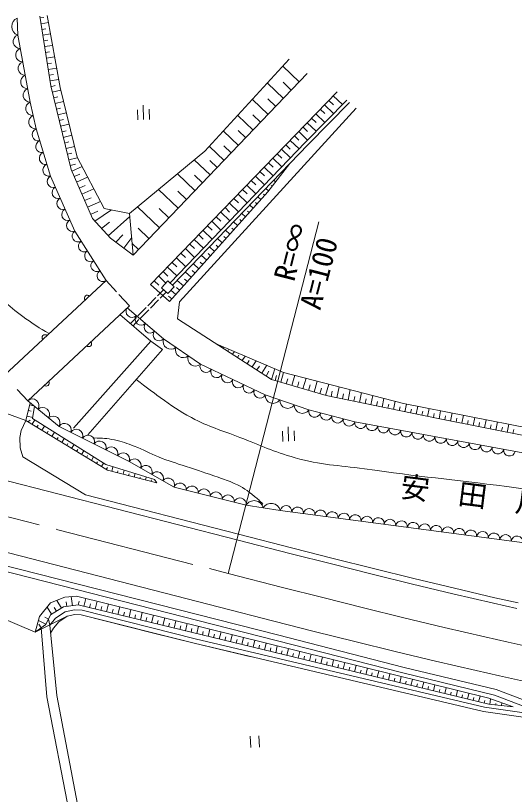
# Model space of a CAD drawing. Units: millimetres, scale not verified. Extents: x 40000 to 680000, y 20000 to 380000.
# Drawn here: x 281170 to 324162, y 247646 to 314830 of the extents above; entities that cross this region are included whole.
import ezdxf
from ezdxf.enums import TextEntityAlignment as Align

# ---------------------------------------------------------------- set-up
doc = ezdxf.new("R2010")
doc.units = ezdxf.units.MM
doc.header["$LTSCALE"] = 1000
doc.linetypes.add('CHAIN', pattern=[18.5, 12, -1.5, 3.5, -1.5])
for name, color, linetype, lineweight in [('M-BGD', 7, 'Continuous', 13), ('M-BMK', 2, 'CHAIN', 13), ('M-BMK-OTRS', 5, 'Continuous', 13), ('M-STR-STRC', 7, 'Continuous', 13)]:
    doc.layers.add(name, color=color, linetype=linetype, lineweight=lineweight)
doc.styles.add('ＭＳ ゴシック', font='')
doc.styles.get('ＭＳ ゴシック').set_extended_font_data('MS Gothic')

msp = doc.modelspace()

# ---------------------------------------------------------------- linework, layer by layer
at = {"layer": 'M-BGD'}
for p, q in [((283264, 314778), (284193, 308772)), ((283288, 314623), (283611, 314673)), ((285010, 308620), (283903, 314830)), ((283365, 314129), (284010, 314229)), ((283441, 313635), (283775, 313687)), ((283517, 313141), (284186, 313244)), ((283594, 312647), (283939, 312700)), ((283670, 312153), (284361, 312259)), ((283746, 311658), (284103, 311714)), ((283823, 311164), (284537, 311275)), ((304750, 311067), (297492, 303133)), ((283899, 310670), (284267, 310727)), ((305611, 309104), (304195, 310461)), ((283976, 310176), (284712, 310290)), ((284052, 309682), (284432, 309741)), ((291312, 294176), (306303, 309826)), ((284128, 309188), (284888, 309305)), ((304933, 308396), (304225, 309074)), ((284193, 308772), (285956, 301550)), ((284211, 308695), (284579, 308785)), ((284330, 308209), (285066, 308389)), ((286468, 302604), (285010, 308620)), ((304255, 307688), (302872, 309014)), ((284448, 307724), (284816, 307813)), ((308891, 308254), (292810, 291629)), ((308555, 307907), (309337, 307151)), ((284567, 307238), (285301, 307417)), ((292207, 305854), (292165, 307103)), ((302930, 306305), (301578, 307600)), ((303592, 306997), (302901, 307659)), ((306166, 303910), (309713, 307535)), ((306381, 303701), (309939, 307338)), ((307804, 307130), (308581, 306378)), ((308180, 307518), (308568, 307143)), ((284686, 306752), (285052, 306841)), ((284804, 306266), (285537, 306445)), ((291708, 305837), (291678, 306711)), ((292707, 305871), (292677, 306745)), ((295297, 290128), (310512, 306836)), ((307430, 306744), (307816, 306370)), ((284923, 305781), (285288, 305870)), ((301635, 304953), (300314, 306218)), ((302282, 305629), (301606, 306276)), ((306685, 305973), (307069, 305601)), ((307056, 306357), (307829, 305610)), ((285041, 305295), (285773, 305473)), ((305944, 305207), (306326, 304837)), ((306313, 305589), (307081, 304846)), ((285160, 304809), (285525, 304898)), ((285279, 304323), (286008, 304501)), ((300370, 303632), (299079, 304869)), ((301002, 304293), (300342, 304925)), ((305204, 304443), (305587, 304073)), ((305574, 304825), (306338, 304086)), ((285397, 303838), (285761, 303927)), ((294486, 291772), (306166, 303910)), ((294703, 291564), (306381, 303701)), ((304464, 303677), (304847, 303306)), ((304835, 304060), (305599, 303321)), ((285516, 303352), (286244, 303530)), ((297492, 303133), (290985, 297759)), ((299134, 302342), (297873, 303550)), ((299752, 302987), (299106, 303605)), ((304093, 303294), (304860, 302552)), ((285634, 302866), (286003, 302956)), ((285753, 302380), (286491, 302561)), ((288804, 298190), (286468, 302604)), ((297926, 301081), (296574, 302375)), ((303350, 302525), (304118, 301782)), ((303721, 302910), (304106, 302538)), ((285871, 301895), (286338, 302009)), ((286013, 301417), (286894, 301800)), ((298530, 301711), (297899, 302315)), ((302604, 301755), (303375, 301009)), ((302903, 299630), (304816, 302075)), ((302977, 302140), (303362, 301767)), ((285956, 301550), (287788, 297336)), ((286221, 300940), (286697, 301147)), ((296631, 299729), (295121, 301175)), ((297278, 300405), (296603, 301052)), ((302231, 301368), (302617, 300995)), ((304200, 301287), (304119, 301350)), ((286428, 300463), (287381, 300878)), ((301482, 300595), (301870, 300220)), ((301857, 300982), (302630, 300235)), ((303584, 300500), (303422, 300626)), ((303892, 300893), (303852, 300925)), ((286653, 299947), (287169, 300172)), ((286877, 299431), (287910, 299880)), ((295185, 298219), (293498, 299835)), ((295908, 298974), (295153, 299697)), ((300732, 299819), (301120, 299443)), ((301108, 300207), (301882, 299458)), ((302968, 299712), (302726, 299902)), ((303276, 300106), (303195, 300169)), ((287120, 298872), (287679, 299115)), ((294449, 290169), (302903, 299630)), ((299979, 299041), (300369, 298664)), ((300356, 299431), (301133, 298679)), ((302306, 298962), (302046, 299195)), ((302640, 299335), (302525, 299437)), ((287363, 298313), (288481, 298799)), ((293569, 296533), (291685, 298337)), ((299603, 298652), (300382, 297898)), ((301640, 298217), (301352, 298474)), ((301973, 298589), (301843, 298706)), ((287638, 297681), (288269, 297956)), ((287998, 297105), (289443, 298063)), ((290985, 297759), (288804, 298190)), ((290985, 297759), (291312, 294176)), ((294377, 297376), (293534, 298184)), ((298847, 297871), (299628, 297115)), ((299225, 298261), (299616, 297884)), ((300974, 297471), (300658, 297753)), ((301307, 297844), (301163, 297972)), ((287788, 297336), (289336, 295632)), ((288574, 296471), (289268, 297017)), ((289151, 295836), (291009, 297494)), ((298090, 297088), (298873, 296330)), ((298469, 297479), (298860, 297101)), ((299501, 266705), (307296, 297047)), ((300307, 296725), (299964, 297032)), ((300641, 297098), (300483, 297239)), ((292667, 295591), (291725, 296493)), ((297331, 296303), (298116, 295543)), ((297710, 296695), (298103, 296316)), ((299641, 295980), (299270, 296311)), ((299974, 296352), (299803, 296506)), ((289336, 295632), (291312, 294176)), ((289810, 295283), (290425, 295916)), ((290507, 294769), (291175, 295676)), ((296950, 295909), (297344, 295529)), ((299308, 295607), (299123, 295772)), ((291765, 294649), (291221, 295169)), ((296188, 295121), (296582, 294739)), ((296569, 295516), (297356, 294754)), ((298642, 294861), (298443, 295039)), ((298975, 295234), (298577, 295590)), ((295423, 294331), (295819, 293948)), ((295806, 294726), (296595, 293963)), ((297975, 294115), (297762, 294306)), ((298308, 294488), (297883, 294869)), ((295041, 293935), (295832, 293170)), ((297642, 293743), (297189, 294148)), ((294273, 293142), (295066, 292374)), ((294657, 293538), (295053, 293155)), ((296976, 292997), (296495, 293426)), ((297309, 293370), (297082, 293572)), ((293505, 292348), (294127, 291746)), ((293889, 292745), (294286, 292361)), ((296309, 292251), (295801, 292705)), ((296643, 292624), (296402, 292839)), ((288962, 291966), (280191, 283772)), ((289870, 290995), (288962, 291966)), ((292810, 291629), (294449, 290169)), ((293121, 291951), (293518, 291567)), ((294305, 291939), (293752, 291338)), ((294843, 291444), (294305, 291939)), ((295643, 291506), (295107, 291984)), ((295976, 291878), (295722, 292106)), ((293398, 290657), (293917, 291186)), ((293623, 290457), (294137, 290983)), ((293752, 291338), (294289, 290843)), ((294289, 290843), (294843, 291444)), ((294977, 290760), (294558, 291134)), ((295310, 291133), (295042, 291372)), ((290982, 289804), (290074, 290776)), ((292559, 289799), (293258, 290514)), ((292783, 289600), (293483, 290314)), ((294644, 290387), (294361, 290640)), ((282211, 281610), (290982, 289804)), ((291719, 288942), (292419, 289656)), ((295130, 288678), (295297, 290128)), ((290164, 289040), (292834, 286748)), ((291944, 288742), (292643, 289457)), ((291061, 288269), (291579, 288799)), ((291289, 288074), (291804, 288599)), ((303229, 283445), (295130, 288678)), ((292834, 286748), (286173, 279230)), ((292834, 286748), (293821, 286033)), ((298463, 286525), (304264, 284050)), ((299029, 286158), (299092, 286256)), ((293821, 286033), (287405, 278673)), ((299449, 285887), (299527, 286008)), ((299869, 285616), (300026, 285858)), ((300289, 285344), (300414, 285538)), ((300709, 285073), (300959, 285460)), ((301129, 284801), (301301, 285067)), ((301549, 284530), (301892, 285062)), ((301969, 284259), (302187, 284597)), ((302389, 283987), (302826, 284664)), ((303229, 283445), (303514, 284370)), ((302778, 283735), (302987, 284145)), ((303541, 283352), (303665, 283771)), ((304020, 283210), (304269, 284048)), ((304264, 284050), (314610, 281372)), ((304979, 282925), (305238, 283798)), ((305937, 282641), (306206, 283547)), ((307944, 282046), (303229, 283445)), ((304499, 283067), (304629, 283504)), ((305458, 282783), (305593, 283236)), ((306417, 282499), (306556, 282969)), ((306896, 282356), (307175, 283296)), ((307870, 282067), (308159, 283042)), ((281304, 282582), (282211, 281610)), ((307383, 282212), (307528, 282699)), ((308358, 281960), (308456, 282437)), ((308848, 281860), (309044, 282813)), ((309338, 281759), (309431, 282211)), ((309828, 281659), (310013, 282562)), ((310807, 281457), (310983, 282311)), ((317579, 280066), (307944, 282046)), ((310317, 281558), (310405, 281985)), ((311297, 281357), (311380, 281759)), ((311787, 281256), (311952, 282060)), ((312277, 281155), (312354, 281533)), ((312766, 281055), (312921, 281809)), ((313746, 280854), (313891, 281558)), ((282065, 279889), (282438, 281425)), ((282393, 281242), (282793, 281145)), ((282790, 281136), (282636, 280069)), ((313256, 280954), (313328, 281306)), ((314236, 280753), (314304, 281088)), ((314610, 281372), (334566, 277436)), ((314725, 280652), (314863, 281322)), ((315215, 280552), (315285, 280890)), ((315705, 280451), (315844, 281129)), ((316684, 280250), (316825, 280935)), ((282157, 280270), (282648, 280151)), ((282275, 280756), (282521, 280696)), ((316195, 280350), (316265, 280693)), ((317174, 280149), (317245, 280495)), ((317664, 280049), (317802, 280742)), ((318154, 279951), (318224, 280299)), ((318645, 279853), (318784, 280549)), ((319625, 279658), (319765, 280355)), ((320606, 279462), (320746, 280162)), ((281644, 279037), (282065, 279889)), ((289096, 275606), (282065, 279889)), ((282233, 279787), (282425, 279944)), ((282584, 279573), (282817, 279956)), ((282636, 280069), (288934, 276114)), ((283011, 279313), (283124, 279498)), ((334714, 276647), (317579, 280066)), ((319135, 279755), (319205, 280104)), ((320116, 279560), (320186, 279910)), ((321096, 279364), (321166, 279715)), ((321587, 279266), (321727, 279968)), ((322077, 279168), (322147, 279520)), ((322567, 279071), (322708, 279775)), ((323548, 278875), (323689, 279581)), ((281526, 278423), (281644, 279037)), ((283438, 279053), (283664, 279424)), ((283865, 278793), (283974, 278972)), ((284292, 278532), (284511, 278892)), ((304206, 278102), (304176, 278977)), ((304705, 278120), (304662, 279369)), ((305205, 278137), (305175, 279011)), ((323058, 278973), (323128, 279326)), ((324038, 278777), (324109, 279131)), ((281578, 277537), (281526, 278423)), ((284719, 278272), (284825, 278446)), ((285146, 278012), (285358, 278360)), ((281803, 276762), (281578, 277537)), ((285573, 277752), (285675, 277920)), ((286000, 277492), (286205, 277828)), ((286427, 277232), (286526, 277394)), ((286854, 276971), (287052, 277296)), ((287281, 276711), (287376, 276868)), ((287208, 273476), (281803, 276762)), ((287708, 276451), (287898, 276764)), ((288135, 276191), (288227, 276342)), ((288562, 275931), (288745, 276232)), ((288934, 276114), (293151, 274798)), ((288989, 275671), (289097, 275849)), ((293337, 274532), (289096, 275606)), ((289459, 275514), (289562, 275918)), ((289944, 275391), (289988, 275567)), ((290429, 275268), (290518, 275620)), ((290913, 275145), (290951, 275295)), ((291398, 275023), (291474, 275321)), ((291883, 274900), (291914, 275023)), ((292367, 274777), (292430, 275023)), ((293151, 274798), (293337, 274532)), ((292852, 274654), (292883, 274777)), ((287208, 273476), (300371, 270095)), ((265708, 271109), (303748, 261404)), ((265588, 270624), (303624, 260920)), ((300371, 270095), (305052, 268894)), ((286407, 264761), (285426, 264656)), ((286081, 263923), (285973, 264715)), ((321945, 255938), (286407, 264761)), ((284189, 264164), (283233, 262989)), ((285426, 264656), (284189, 264164)), ((285118, 263709), (284717, 264374)), ((285585, 263855), (285531, 264251)), ((286576, 263984), (286659, 264329)), ((287062, 263866), (287229, 264557)), ((287548, 263748), (287631, 264091)), ((288034, 263631), (288199, 264316)), ((289006, 263396), (289170, 264075)), ((284261, 263193), (283894, 263802)), ((284192, 263151), (285294, 263816)), ((284689, 263451), (284489, 263783)), ((284613, 262838), (285451, 263403)), ((285294, 263816), (286559, 263988)), ((285451, 263403), (286249, 263581)), ((286249, 263581), (286894, 263538)), ((286559, 263988), (321957, 255421)), ((286894, 263538), (296658, 261075)), ((288520, 263513), (288602, 263853)), ((289492, 263278), (289573, 263615)), ((289978, 263160), (290141, 263834)), ((290464, 263043), (290544, 263377)), ((290949, 262925), (291111, 263593)), ((283233, 262989), (282845, 261641)), ((284006, 262776), (283687, 262933)), ((283771, 262300), (284192, 263151)), ((284006, 262776), (284119, 262243)), ((284119, 262243), (284613, 262838)), ((284884, 262539), (285612, 263029)), ((285612, 263029), (286280, 263178)), ((286280, 263178), (286831, 263142)), ((286831, 263142), (296564, 260686)), ((291435, 262807), (291516, 263139)), ((291921, 262690), (292082, 263352)), ((292407, 262572), (292487, 262900)), ((292893, 262455), (293052, 263111)), ((293865, 262219), (294023, 262870)), ((282845, 261641), (283771, 262300)), ((283784, 262327), (283135, 262649)), ((283388, 262028), (283178, 262323)), ((283388, 262028), (283859, 256065)), ((284119, 262243), (284714, 256166)), ((284427, 261987), (284884, 262539)), ((293379, 262337), (293458, 262662)), ((294351, 262102), (294429, 262424)), ((294837, 261984), (294993, 262629)), ((295323, 261867), (295401, 262186)), ((295809, 261749), (295964, 262388)), ((296781, 261514), (296934, 262147)), ((282980, 261738), (282904, 261846)), ((284427, 261987), (284185, 261567)), ((296295, 261631), (296372, 261948)), ((297267, 261396), (297343, 261710)), ((297753, 261278), (297905, 261906)), ((298239, 261161), (298314, 261472)), ((298725, 261043), (298876, 261665)), ((299697, 260808), (299846, 261424)), ((303748, 261404), (314671, 258606)), ((296564, 260686), (321508, 254794)), ((296658, 261075), (321583, 255187)), ((299211, 260926), (299286, 261234)), ((300183, 260690), (300257, 260996)), ((300669, 260573), (300817, 261183)), ((301155, 260455), (301228, 260758)), ((301641, 260338), (301787, 260942)), ((302613, 260102), (302758, 260701)), ((303624, 260920), (314550, 258121)), ((302127, 260220), (302199, 260519)), ((303099, 259985), (303171, 260281)), ((303585, 259867), (303728, 260460)), ((304071, 259749), (304142, 260043)), ((304557, 259632), (304699, 260220)), ((305043, 259514), (305113, 259805)), ((305529, 259397), (305669, 259979)), ((306015, 259279), (306084, 259567)), ((306501, 259161), (306640, 259738)), ((307472, 258926), (307611, 259497)), ((306986, 259044), (307056, 259329)), ((307958, 258809), (308027, 259091)), ((308444, 258691), (308581, 259256)), ((308930, 258573), (308998, 258853)), ((309416, 258456), (309552, 259015)), ((310388, 258220), (310522, 258774)), ((309902, 258338), (309969, 258615)), ((310874, 258103), (310941, 258377)), ((311360, 257985), (311493, 258533)), ((311846, 257868), (311912, 258139)), ((312332, 257750), (312463, 258292)), ((313304, 257515), (313434, 258051)), ((314550, 258121), (322451, 256217)), ((314671, 258606), (322599, 256696)), ((312818, 257632), (312883, 257900)), ((313790, 257397), (313854, 257662)), ((314276, 257280), (314404, 257810)), ((314762, 257162), (314825, 257424)), ((315248, 257044), (315375, 257569)), ((316220, 256809), (316346, 257328)), ((315734, 256927), (315797, 257186)), ((316706, 256691), (316768, 256948)), ((317192, 256574), (317316, 257087)), ((317678, 256456), (317739, 256710)), ((318164, 256339), (318287, 256846)), ((322599, 256696), (327975, 254636)), ((283859, 256065), (286218, 243976)), ((284714, 256166), (286509, 246813)), ((318650, 256221), (318710, 256472)), ((319136, 256103), (319257, 256605)), ((319622, 255986), (319682, 256234)), ((320108, 255868), (320228, 256364)), ((320594, 255751), (320653, 255996)), ((321080, 255633), (321198, 256123)), ((322451, 256217), (327827, 254158)), ((321566, 255515), (321621, 255746)), ((324044, 255214), (321945, 255938)), ((321957, 255421), (324044, 255214)), ((322054, 255411), (322101, 255884)), ((322551, 255362), (322563, 255480)), ((323049, 255313), (323072, 255549)), ((321508, 254794), (325512, 254211)), ((321583, 255187), (325607, 254602)), ((301397, 252684), (301431, 251685)), ((302181, 251710), (302147, 252710))]:
    msp.add_line(p, q, dxfattribs=at)
for points in [[(281318, 314620), (281350, 313150), (282428, 307368), (282937, 305055), (284185, 300974), (286277, 296228), (288962, 291966)], [(290798, 289632), (293927, 286940), (297106, 284763), (302679, 282106), (306451, 280813), (310409, 279794), (328169, 276512), (344111, 273998)], [(388106, 262219), (381653, 261837), (303979, 272136), (301031, 272597), (294832, 274141), (290965, 276355), (284916, 279396), (282211, 281610)], [(305052, 268894), (308531, 268009), (312012, 267134), (315497, 266274), (318988, 265434), (322483, 264617), (324483, 264164)]]:
    msp.add_lwpolyline(points, dxfattribs=at)
for centre, radius, start, end in [((281624, 313891), 790, 112.82258, 249.7246), ((281552, 312589), 596, 109.81319, 271.29176), ((281768, 311433), 596, 109.81319, 271.29176), ((281983, 310277), 596, 109.81319, 271.29176), ((282199, 309120), 596, 109.81319, 271.29176), ((282414, 307964), 596, 109.81319, 271.29176), ((282653, 306812), 601, 112.07399, 272.77695), ((282908, 305655), 601, 112.07399, 272.77695), ((283126, 304555), 534, 110.7008, 283.28955), ((283438, 303535), 534, 110.7008, 283.28955), ((283750, 302514), 534, 110.7008, 283.28955), ((284062, 301494), 534, 110.7008, 283.28955), ((284411, 300507), 519, 115.89486, 291.69064), ((284830, 299558), 519, 115.89486, 291.69064), ((285248, 298609), 519, 115.89486, 291.69064), ((285667, 297659), 519, 115.89486, 291.69064), ((286085, 296710), 519, 115.89486, 291.69064), ((286549, 295804), 504, 122.63394, 301.79329), ((287086, 294951), 504, 122.63394, 301.79329), ((287623, 294099), 504, 122.63394, 301.79329), ((288160, 293247), 504, 122.63394, 301.79329), ((288697, 292394), 504, 122.63394, 301.79329), ((287355, 290464), 250, 43.0537, 223.0537), ((291200, 289308), 516, 141.08809, 317.48913), ((291982, 288635), 516, 141.08809, 317.48913), ((292764, 287962), 516, 141.08809, 317.48913), ((293546, 287289), 516, 141.08809, 317.48913), ((283701, 287051), 250, 43.0537, 223.0537), ((294548, 286711), 663, 159.79955, 311.39537), ((287472, 286526), 250, 223.05369, 43.05369), ((295608, 285985), 663, 159.79955, 311.39537), ((296668, 285260), 663, 159.79955, 311.39537), ((297577, 284555), 515, 156.14888, 332.87389), ((298506, 284112), 515, 156.14888, 332.87389), ((299435, 283669), 515, 156.14888, 332.87389), ((283819, 283112), 250, 223.05369, 43.05369), ((300364, 283226), 515, 156.14888, 332.87389), ((301293, 282783), 515, 156.14888, 332.87389), ((302221, 282340), 515, 156.14888, 332.87389), ((282606, 281172), 589, 329.41478, 131.97856), ((303370, 282071), 692, 177.15475, 325.00556), ((304627, 281641), 692, 177.15475, 325.00556), ((283507, 280434), 589, 329.41478, 131.97856), ((305884, 281210), 692, 177.15475, 325.00556), ((284409, 279696), 589, 329.41478, 131.97856), ((306948, 280696), 511, 166.79783, 344.31836), ((307938, 280442), 511, 166.79783, 344.31836), ((308927, 280187), 511, 166.79783, 344.31836), ((285389, 279082), 568, 340.21902, 146.39591), ((309917, 279932), 511, 166.79783, 344.31836), ((310903, 279704), 502, 169.72316, 349.34019), ((311889, 279522), 502, 169.72316, 349.34019), ((286398, 278575), 568, 340.21902, 146.39591), ((312876, 279340), 502, 169.72316, 349.34019), ((313863, 279157), 502, 169.72316, 349.34019), ((314849, 278975), 502, 169.72316, 349.34019), ((315836, 278793), 502, 169.72316, 349.34019), ((287406, 278068), 568, 340.21902, 146.39591), ((316822, 278610), 502, 169.72316, 349.34019), ((317809, 278428), 502, 169.72316, 349.34019), ((318796, 278246), 502, 169.72316, 349.34019), ((319782, 278064), 502, 169.72316, 349.34019), ((288414, 277561), 568, 340.21902, 146.39591), ((289422, 277054), 568, 340.21902, 146.39591), ((320769, 277881), 502, 169.72316, 349.34019), ((321756, 277699), 502, 169.72316, 349.34019), ((322742, 277517), 502, 169.72316, 349.34019), ((290431, 276547), 568, 340.21902, 146.39591), ((323729, 277334), 502, 169.72316, 349.34019), ((291419, 276026), 560, 336.37974, 144.03463), ((292386, 275472), 560, 336.37974, 144.03463), ((293352, 274919), 560, 336.37974, 144.03463), ((294319, 274365), 560, 336.37974, 144.03463), ((295341, 273980), 533, 349.5966, 162.42837), ((296374, 273722), 533, 349.5966, 162.42837), ((297407, 273465), 533, 349.5966, 162.42837), ((298440, 273208), 533, 349.5966, 162.42837), ((299473, 272950), 533, 349.5966, 162.42837), ((300506, 272693), 533, 349.5966, 162.42837), ((301720, 272179), 807, 13.45808, 148.77458), ((303195, 271948), 807, 13.45808, 148.77458), ((304477, 272068), 502, 352.70579, 172.18783), ((305473, 271936), 502, 352.70579, 172.18783), ((306468, 271804), 502, 352.70579, 172.18783), ((307464, 271671), 502, 352.70579, 172.18783), ((308460, 271539), 502, 352.70579, 172.18783), ((309456, 271407), 502, 352.70579, 172.18783), ((310452, 271275), 502, 352.70579, 172.18783), ((311447, 271143), 502, 352.70579, 172.18783), ((312443, 271011), 502, 352.70579, 172.18783), ((313439, 270879), 502, 352.70579, 172.18783), ((314435, 270747), 502, 352.70579, 172.18783), ((315431, 270615), 502, 352.70579, 172.18783), ((316427, 270483), 502, 352.70579, 172.18783), ((317422, 270351), 502, 352.70579, 172.18783), ((318418, 270219), 502, 352.70579, 172.18783), ((319414, 270087), 502, 352.70579, 172.18783), ((320410, 269955), 502, 352.70579, 172.18783), ((321406, 269823), 502, 352.70579, 172.18783), ((322401, 269691), 502, 352.70579, 172.18783), ((323397, 269559), 502, 352.70579, 172.18783), ((324393, 269427), 502, 352.70579, 172.18783)]:
    msp.add_arc(centre, radius, start, end, dxfattribs=at)
for points, knots in [([(284074, 287400), (283110, 287949), (282826, 288144), (282062, 288675), (280626, 289675), (279947, 290406), (278676, 291608), (277964, 292281), (277460, 292605), (276987, 293463), (276317, 294682), (276611, 295605), (276218, 296939), (275745, 298542), (275073, 299307), (274673, 300930), (274288, 302492), (274125, 303399), (274100, 305008), (274087, 305824), (274164, 306285), (274325, 307085), (274492, 307912), (274737, 308336), (274985, 309142), (275294, 310148), (275652, 310679), (275749, 311727), (275830, 312612), (275681, 313111), (275617, 313997), (275613, 314052), (275609, 314104), (275605, 314155)], [0, 0, 0, 0, 1, 1, 1, 2, 2, 2, 3, 3, 3, 4, 4, 4, 5, 5, 5, 6, 6, 6, 7, 7, 7, 8, 8, 8, 9, 9, 9, 10, 10, 10, 11, 11, 11, 11]), ([(379758, 270823), (379325, 270475), (379144, 270374), (378720, 270137), (377771, 269607), (377112, 269585), (376051, 269347), (374765, 269059), (374034, 268935), (372725, 268776), (371615, 268641), (370978, 268734), (369867, 268606), (368575, 268456), (367886, 268123), (366590, 268012), (364623, 267843), (363506, 267864), (361536, 267983), (359363, 268113), (358153, 268298), (355992, 268562), (353204, 268904), (351626, 269029), (348880, 269618), (347816, 269846), (347212, 269982), (346205, 270393), (345283, 270769), (344872, 271224), (343927, 271542), (342726, 271946), (341953, 271676), (340693, 271816), (333955, 272564), (330224, 273321), (323503, 274201), (318720, 274828), (316022, 275041), (311248, 275730), (308903, 276068), (307535, 276029), (305258, 276680), (303353, 277224), (302348, 277725), (300503, 278448), (298865, 279090), (297881, 279316), (296329, 280146), (295222, 280738), (294659, 281171), (293634, 281895), (292809, 282477), (292536, 282683), (291564, 283444)], [0, 0, 0, 0, 1, 1, 1, 2, 2, 2, 3, 3, 3, 4, 4, 4, 5, 5, 5, 6, 6, 6, 7, 7, 7, 8, 8, 8, 9, 9, 9, 10, 10, 10, 11, 11, 11, 12, 12, 12, 13, 13, 13, 14, 14, 14, 15, 15, 15, 16, 16, 16, 17, 17, 17, 18, 18, 18, 18]), ([(302489, 272682), (302174, 273012), (302061, 273106), (301767, 273356), (301149, 273880), (300757, 274137), (300020, 274475), (299492, 274718), (299177, 274810), (298630, 275005), (297554, 275387), (296939, 275569), (295858, 275937), (294931, 276252), (294397, 276391), (293487, 276754), (292660, 277084), (292234, 277359), (291402, 277677), (290743, 277929), (290373, 278088), (289682, 278228), (289000, 278366), (288722, 278374), (287909, 278394)], [0, 0, 0, 0, 1, 1, 1, 2, 2, 2, 3, 3, 3, 4, 4, 4, 5, 5, 5, 6, 6, 6, 7, 7, 7, 8, 8, 8, 8])]:
    msp.add_open_spline(points, degree=3, knots=knots, dxfattribs=at)
at = {"layer": 'M-BMK'}
for p, q in [((266743, 275122), (284810, 270480)), ((284810, 270480), (299501, 266705)), ((299501, 266705), (304181, 265504))]:
    msp.add_line(p, q, dxfattribs=at)
for points in [[(304181, 265504), (307660, 264619), (311142, 263744), (314627, 262884), (318117, 262044), (321613, 261227), (323613, 260774)], [(323613, 260774), (326222, 260198), (328835, 259641), (331452, 259106), (334074, 258593), (336701, 258106), (339333, 257645), (341969, 257213), (343252, 257014)]]:
    msp.add_lwpolyline(points, dxfattribs=at)
at = {"layer": 'M-BMK-OTRS'}
for points in [[(271976, 283593), (282065, 279889), (289096, 275606), (293337, 274532)], [(248718, 272070), (256855, 272703), (282845, 261641), (285612, 263029), (286280, 263178), (286831, 263142), (293067, 261568), (296564, 260686), (301470, 259527)]]:
    msp.add_lwpolyline(points, dxfattribs=at)
at = {"layer": 'M-STR-STRC'}
for p, q in [((266185, 278360), (300247, 269610)), ((264692, 272549), (298754, 263799)), ((300247, 269610), (304928, 268410)), ((298754, 263799), (303435, 262599))]:
    msp.add_line(p, q, dxfattribs=at)
for points in [[(304928, 268410), (308406, 267524), (311888, 266650), (315373, 265790), (318863, 264949), (322359, 264133), (324359, 263679)], [(303435, 262599), (306914, 261713), (310395, 260838), (313880, 259978), (317371, 259138), (320866, 258322), (322866, 257868)], [(322866, 257868), (325475, 257292), (328088, 256736), (330706, 256200), (333328, 255688), (335955, 255200), (338586, 254739), (341223, 254307), (342506, 254108)]]:
    msp.add_lwpolyline(points, dxfattribs=at)

# ---------------------------------------------------------------- texts
at = {"layer": 'M-BGD', "style": 'ＭＳ ゴシック'}
for s, rotation, p in [('R=∞', 75.592, (305707, 291667)), ('安\u3000田\u3000川', 352.753, (314186, 272794))]:
    msp.add_text(s, height=1833, rotation=rotation, dxfattribs=at).set_placement(p, align=Align.BOTTOM_LEFT)
msp.add_text('A=100', height=1833, rotation=75.592, dxfattribs=at).set_placement((305644, 289813), align=Align.TOP_LEFT)

doc.saveas('drawing.dxf')
